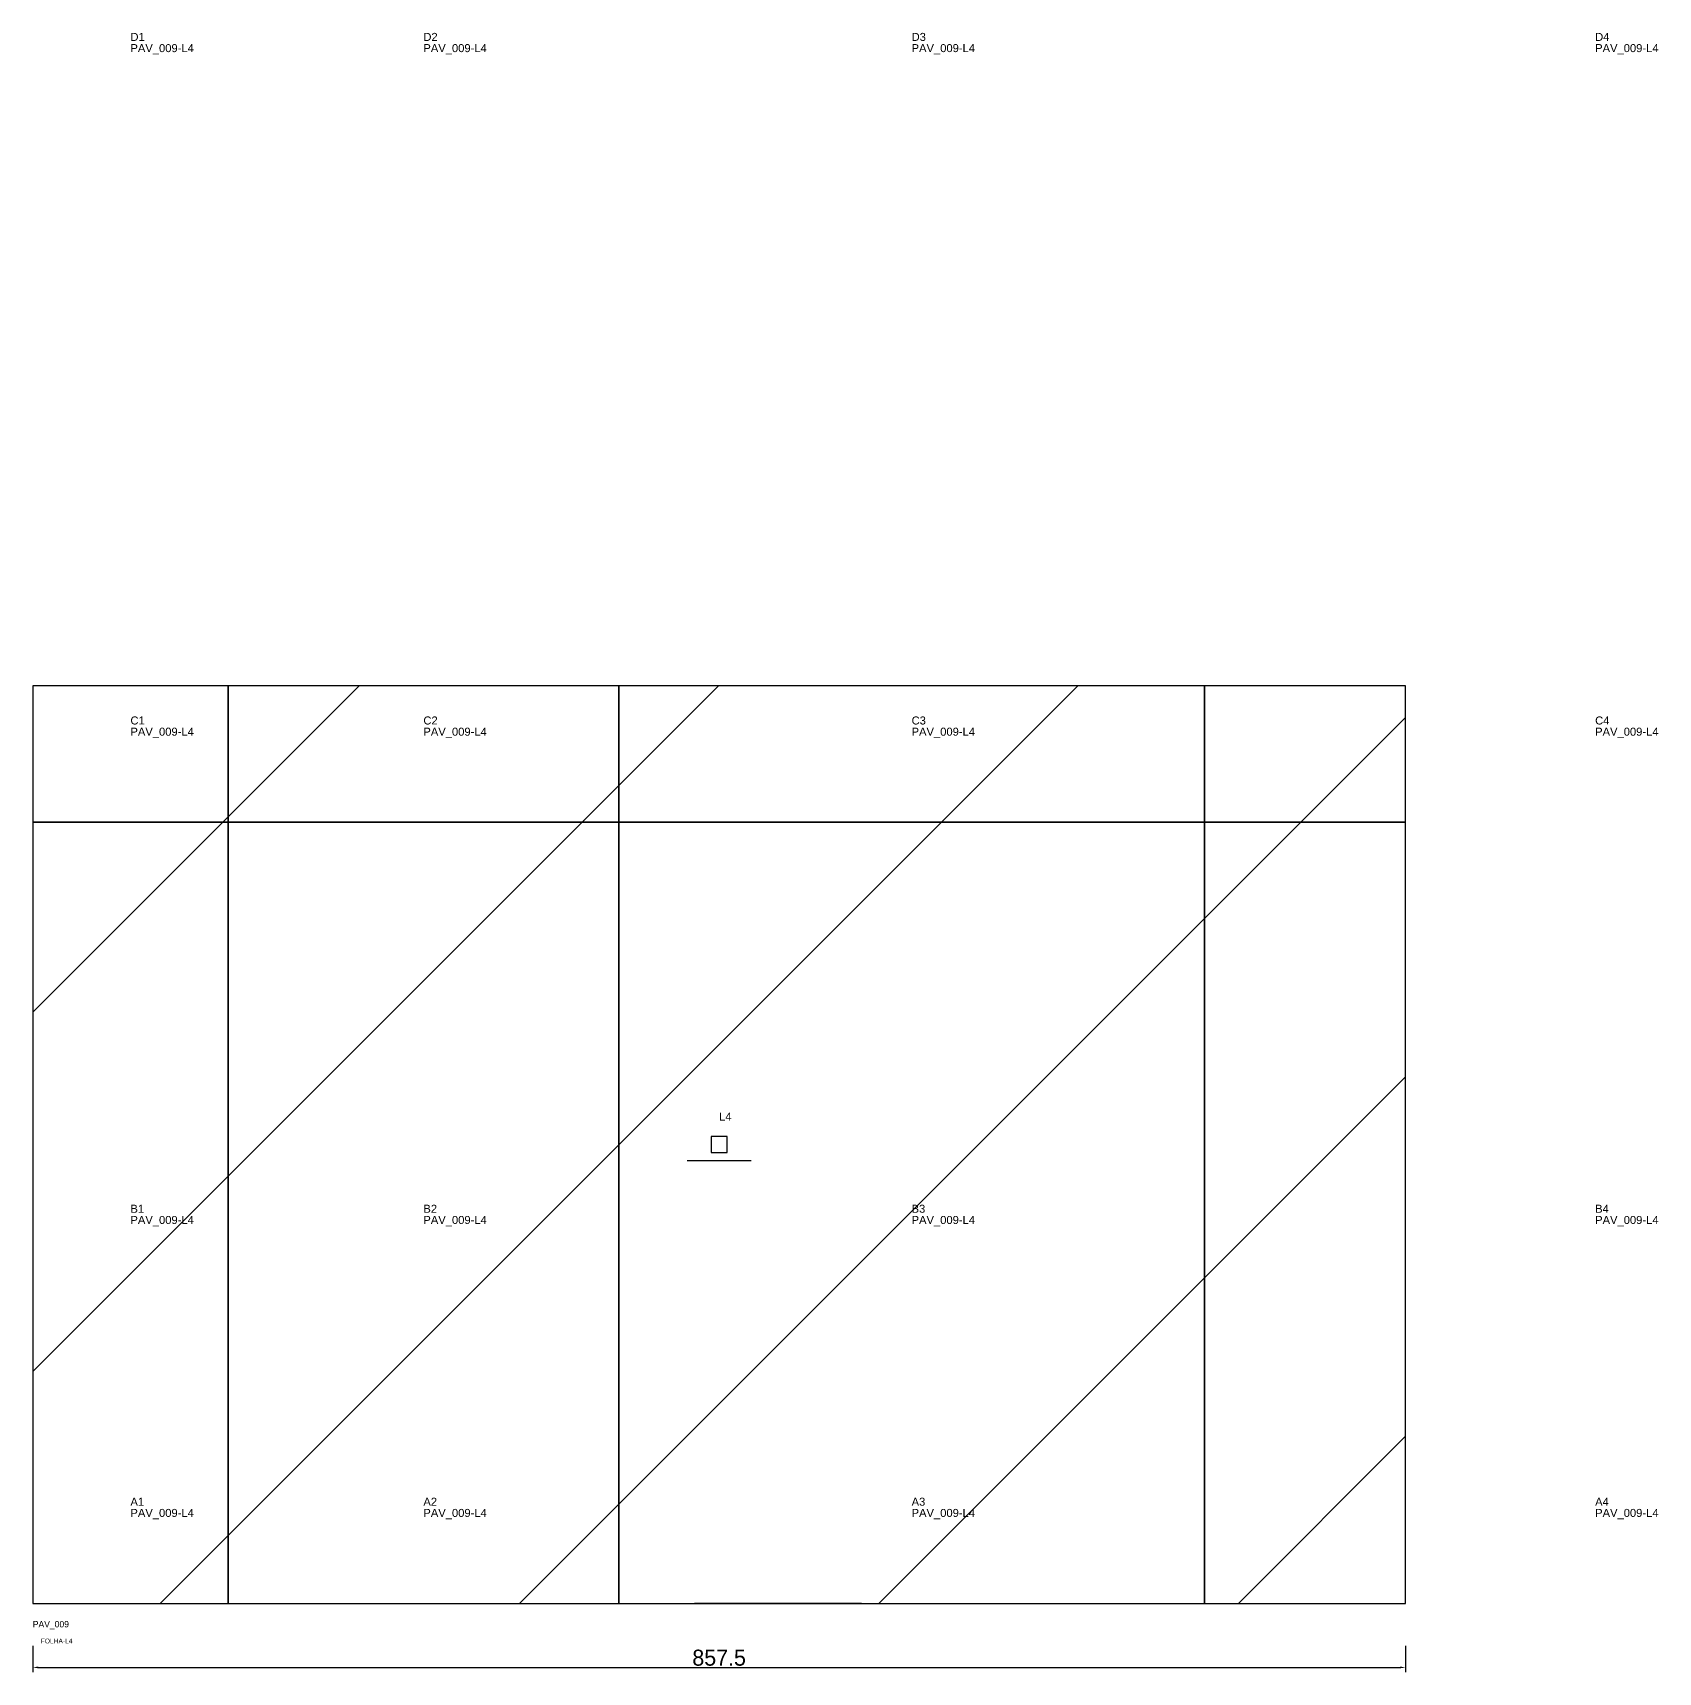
# Model space of a CAD drawing. Header units: metres. Extents: x 222 to 3251, y -415 to 609.
# Drawn here: x 222 to 1238, y -415 to 609 of the extents above; entities that cross this region are included whole.
import ezdxf

# ---------------------------------------------------------------- set-up
doc = ezdxf.new("R2010")
doc.units = ezdxf.units.M
for name, color, linetype in [('3', 3, 'CONTINUOUS'), ('AUX00', 7, 'CONTINUOUS'), ('COTA', 241, 'CONTINUOUS'), ('FOLHA', 255, 'CONTINUOUS'), ('Hachura', 251, 'CONTINUOUS'), ('NOMENCLATURA', 7, 'CONTINUOUS'), ('Nível', 160, 'CONTINUOUS'), ('Painéis', 200, 'CONTINUOUS'), ('Pilares', 5, 'CONTINUOUS'), ('SARR_2.2x7', 40, 'CONTINUOUS')]:
    doc.layers.add(name, color=color, linetype=linetype)
doc.styles.add('ARIAL', font='Arial.ttf')
doc.styles.add('STR_STANDARD', font='arial.ttf')
doc.dimstyles.new('EZ DXF', dxfattribs={"dimtxt": 10, "dimasz": 3.5, "dimexe": 3, "dimexo": 1.5, "dimgap": 1, "dimtad": 1, "dimdec": 1, "dimdsep": 46, "dimcen": 2.5, "dimazin": 3, "dimtfac": 1, "dimtmove": 0, "dimatfit": 3})

msp = doc.modelspace()

# ---------------------------------------------------------------- hatches: boundary and pattern name
at = {"layer": 'Hachura'}
h = msp.add_hatch(dxfattribs=at)
h.set_pattern_fill('ANSI31', scale=50)
h.paths.add_polyline_path([(222.2, -371.71), (635.5, -371.71), (739.86, -371.71), (635.5, -371.71), (1079.7, -371.71), (1079.7, 201.5), (222.2, 201.5)])
h = msp.add_hatch(dxfattribs=at)
h.set_pattern_fill('ANSI31', scale=50)
h.paths.add_polyline_path([(222.2, -371.71), (635.5, -371.71), (739.86, -371.71), (635.5, -371.71), (1079.7, -371.71), (1079.7, 201.5), (222.2, 201.5)])

# ---------------------------------------------------------------- linework, layer by layer
at = {"layer": '3'}
for points in [[(344.2, -371.71), (344.2, 201.5)], [(344.2, -371.71), (344.2, 201.5)], [(588.2, -371.71), (588.2, 201.5)], [(588.2, -371.71), (588.2, 201.5)], [(954.2, -371.71), (954.2, 201.5)], [(954.2, -371.71), (954.2, 201.5)], [(222.2, 116.29), (1079.7, 116.29)], [(222.2, 116.29), (1079.7, 116.29)]]:
    msp.add_lwpolyline(points, close=True, dxfattribs=at)
at = {"layer": 'Painéis', "color": 200}
for p, q in [((1079.7, 201.5), (222.2, 201.5)), ((222.2, 201.5), (222.2, -371.71)), ((1079.7, 201.5), (222.2, 201.5)), ((222.2, 201.5), (222.2, -371.71)), ((1079.7, -371.71), (1079.7, 201.5)), ((1079.7, -371.71), (1079.7, 201.5)), ((222.2, -371.71), (635.5, -371.71)), ((222.2, -371.71), (635.5, -371.71)), ((635.5, -371.71), (739.86, -371.71)), ((739.86, -371.71), (635.5, -371.71)), ((635.5, -371.71), (1079.7, -371.71)), ((635.5, -371.71), (739.86, -371.71)), ((739.86, -371.71), (635.5, -371.71)), ((635.5, -371.71), (1079.7, -371.71))]:
    msp.add_line(p, q, dxfattribs=at)
at = {"layer": 'Pilares'}
msp.add_lwpolyline([(645.95, -90.105), (655.95, -90.105), (655.95, -80.105), (645.95, -80.105)], close=True, dxfattribs=at)
msp.add_lwpolyline([(645.95, -90.105), (655.95, -90.105), (655.95, -80.105), (645.95, -80.105)], close=True, dxfattribs=at)
at = {"layer": 'SARR_2.2x7'}
msp.add_line((630.95, -95.105), (670.95, -95.105), dxfattribs=at)
msp.add_line((630.95, -95.105), (670.95, -95.105), dxfattribs=at)

# ---------------------------------------------------------------- texts
at = {"layer": '3', "style": 'STR_STANDARD'}
for s, p in [('D1', (283.2, 604.29)), ('D1', (283.2, 604.29)), ('D2', (466.2, 604.29)), ('D2', (466.2, 604.29)), ('D3', (771.2, 604.29)), ('D3', (771.2, 604.29)), ('D4', (1198.2, 604.29)), ('D4', (1198.2, 604.29)), ('C1', (283.2, 177.29)), ('C1', (283.2, 177.29)), ('C2', (466.2, 177.29)), ('C2', (466.2, 177.29)), ('C3', (771.2, 177.29)), ('C3', (771.2, 177.29)), ('C4', (1198.2, 177.29)), ('C4', (1198.2, 177.29)), ('B1', (283.2, -127.71)), ('B1', (283.2, -127.71)), ('B2', (466.2, -127.71)), ('B2', (466.2, -127.71)), ('B3', (771.2, -127.71)), ('B3', (771.2, -127.71)), ('B4', (1198.2, -127.71)), ('B4', (1198.2, -127.71)), ('A1', (283.2, -310.71)), ('A1', (283.2, -310.71)), ('A2', (466.2, -310.71)), ('A2', (466.2, -310.71)), ('A3', (771.2, -310.71)), ('A3', (771.2, -310.71)), ('A4', (1198.2, -310.71)), ('A4', (1198.2, -310.71))]:
    msp.add_text(s, height=5, dxfattribs=at).set_placement(p)
at = {"layer": 'AUX00', "style": 'STR_STANDARD'}
for p in [(283.2, 597.29), (283.2, 597.29), (466.2, 597.29), (466.2, 597.29), (771.2, 597.29), (771.2, 597.29), (1198.2, 597.29), (1198.2, 597.29), (283.2, 170.29), (283.2, 170.29), (466.2, 170.29), (466.2, 170.29), (771.2, 170.29), (771.2, 170.29), (1198.2, 170.29), (1198.2, 170.29), (283.2, -134.71), (283.2, -134.71), (466.2, -134.71), (466.2, -134.71), (771.2, -134.71), (771.2, -134.71), (1198.2, -134.71), (1198.2, -134.71), (283.2, -317.71), (283.2, -317.71), (466.2, -317.71), (466.2, -317.71), (771.2, -317.71), (771.2, -317.71), (1198.2, -317.71), (1198.2, -317.71)]:
    msp.add_text('PAV_009-L4', height=5, dxfattribs=at).set_placement(p)
at = {"layer": 'FOLHA'}
msp.add_text('FOLHA-L4', height=3, dxfattribs=at).set_placement((227.2, -396.71))
msp.add_text('FOLHA-L4', height=3, dxfattribs=at).set_placement((227.2, -396.71))
at = {"layer": 'NOMENCLATURA', "insert": (650.95, -65.105), "char_height": 5, "attachment_point": 1, "style": 'ARIAL'}
msp.add_mtext('L4', dxfattribs=at)
msp.add_mtext('L4', dxfattribs=at)
at = {"layer": 'Nível'}
msp.add_text('PAV_009', height=4, dxfattribs=at).set_placement((222.2, -386.71))
msp.add_text('PAV_009', height=4, dxfattribs=at).set_placement((222.2, -386.71))

# ---------------------------------------------------------------- dimensions: what is measured, and where the dimension line sits
at = {"layer": 'COTA'}
msp.add_linear_dim(base=(222.2, -411.71), p1=(222.2, -396.71), p2=(1079.7, -396.71), dimstyle='EZ DXF', dxfattribs=at).render()
msp.add_linear_dim(base=(222.2, -411.71), p1=(222.2, -396.71), p2=(1079.7, -396.71), dimstyle='EZ DXF', dxfattribs=at).render()

doc.saveas('drawing.dxf')
